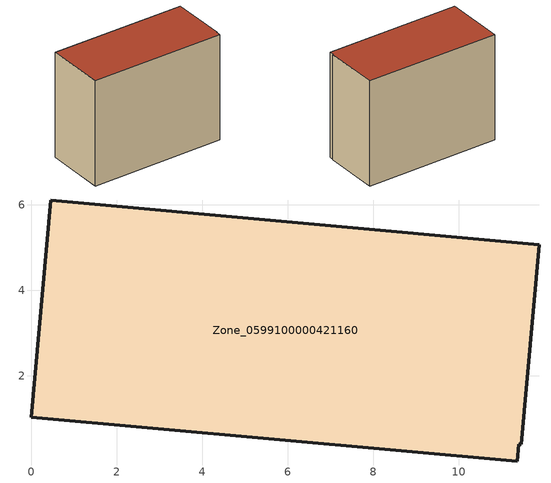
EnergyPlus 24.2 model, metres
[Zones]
Zone_0599100000421160
 floor ground (C_G): 0.46,6.11 11.88,5.07 11.46,0.39 11.4,0.39 11.37,0.01 0,1.02 z0
 wall outside (C_F): 11.88,5.07 0.46,6.11 0,1.02 11.37,0.01 11.4,0.39 11.46,0.39 11.88,5.07 z0:9.09
 roof outside (C_R): 11.37,0.01 11.4,0.39 11.46,0.39 11.88,5.07 0.46,6.11 0,1.02 z9.09
[BUILDING]
Pand.0599100000421160: North Axis=0; Terrain=City; Loads Convergence Tolerance Value=0.04; Temperature Convergence Tolerance Value=0.4; Solar Distribution=FullExterior; Maximum Number of Warmup Days=25; Minimum Number of Warmup Days=1
[Site:Location]
Rotterdam.The.Hague.AP_ZH_NLD Design_Conditions: Latitude=51.96; Longitude=4.45; Time Zone=1; Elevation=-4.5
[SITE:GROUNDTEMPERATURE:BUILDINGSURFACE]
18, 18, 18, 18, 18, 18, 18, 18, 18, 18, 18, 18
[MATERIAL] Thermal Absorptance=0.9; Solar Absorptance=0.7; Visible Absorptance=0.7
Name | Roughness | Thickness | Conductivity | Density | Specific Heat
G.TI.2006-2014 | MediumSmooth | 0.15 | 0.06 | 540 | 1210
F.TI.2006-2014 | Rough | 0.3 | 0.12 | 1920 | 840
R.TI.2006-2014 | MediumRough | 0.2 | 0.08 | 1500 | 1000
[CONSTRUCTION]
C_G: G.TI.2006-2014
C_F: F.TI.2006-2014
C_R: R.TI.2006-2014
[ZONE]
Zone_0599100000421160: Type=1; Multiplier=1; Ceiling Height=Autocalculate; Volume=Autocalculate; Floor Area=autocalculate; Part of Total Floor Area=Yes
[ZONEINFILTRATION:DESIGNFLOWRATE]
Infil_Zone_0599100000421160: Zone or ZoneList or Space or SpaceList=Zone_0599100000421160; Schedule=AlwaysOn; Design Flow Rate Calculation Method=Flow/Area; Flow Rate per Floor Area=0.0015; Constant Term Coefficient=1; Temperature Term Coefficient=0; Velocity Term Coefficient=0; Velocity Squared Term Coefficient=0
[HVACTEMPLATE:ZONE:IDEALLOADSAIRSYSTEM]
Zone_0599100000421160: Maximum Heating Supply Air Temperature=50; Minimum Cooling Supply Air Temperature=13; Maximum Heating Supply Air Humidity Ratio=0.0156; Minimum Cooling Supply Air Humidity Ratio=0.0077; Heating Limit=NoLimit; Cooling Limit=NoLimit; Dehumidification Control Type=ConstantSensibleHeatRatio; Cooling Sensible Heat Ratio=0.7; Dehumidification Setpoint=60; Humidification Control Type=None; Humidification Setpoint=30; Outdoor Air Method=None; Outdoor Air Flow Rate per Person=0.00944; Outdoor Air Flow Rate per Zone Floor Area=0; Outdoor Air Flow Rate per Zone=0; Demand Controlled Ventilation Type=None; Outdoor Air Economizer Type=NoEconomizer; Heat Recovery Type=None; Sensible Heat Recovery Effectiveness=0.7; Latent Heat Recovery Effectiveness=0.65
[ZONECONTROL:THERMOSTAT]
ThermostatControl_Zone_0599100000421160: Zone or ZoneList=Zone_0599100000421160; Control Type Schedule=DualSetpointControlType; Control 1=Thermostat_Zone_0599100000421160; Temperature Difference Between Cutout And Setpoint=0
[THERMOSTATSETPOINT:DUALSETPOINT]
Thermostat_Zone_0599100000421160: Heating Setpoint Temperature Schedule=HeatingSetpoint_Zone_0599100000421160; Cooling Setpoint Temperature Schedule=CoolingSetpoint_Zone_0599100000421160
[SCHEDULE:COMPACT]
HeatingSetpoint_Zone_0599100000421160: Through: 12/31, For: AllDays, Until: 24:00, 21
CoolingSetpoint_Zone_0599100000421160: Through: 12/31, For: AllDays, Until: 24:00, 24
DualSetpointControlType: Through: 12/31, For: AllDays, Until: 24:00, 4
AlwaysOn: Through: 12/31, For: AllDays, Until: 24:00, 1
